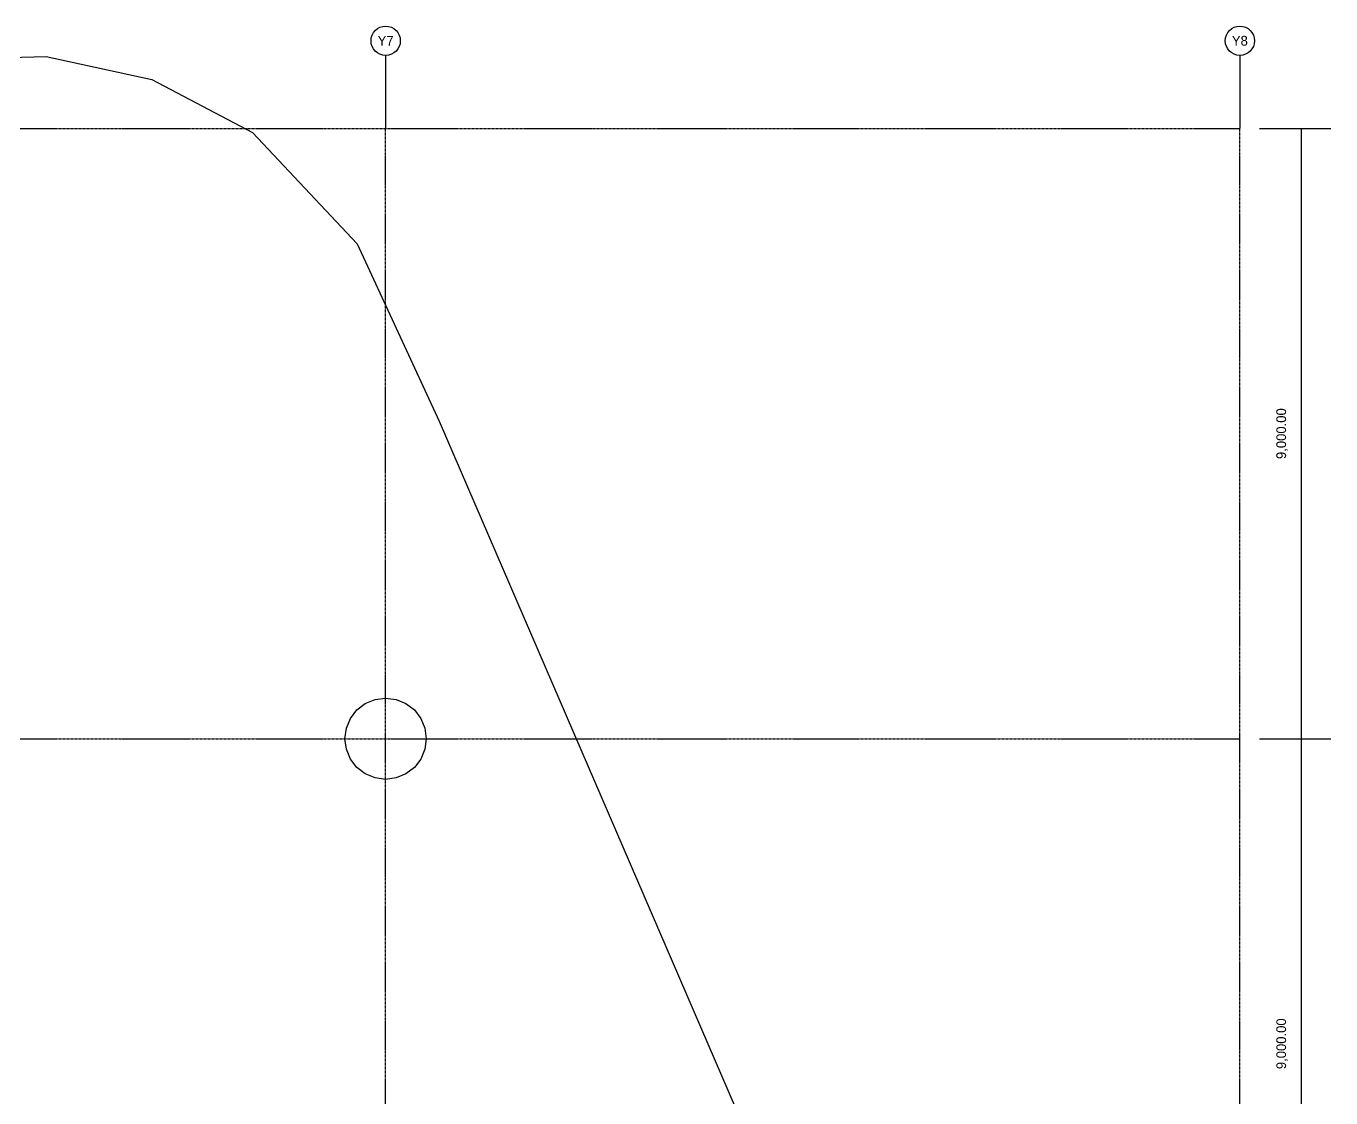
# Model space of a CAD drawing. Extents: x -1512 to 77743, y -3110 to 28512.
# Drawn here: x 58496 to 77743, y 12701 to 28512 of the extents above; entities that cross this region are included whole.
import ezdxf
from ezdxf.enums import TextEntityAlignment as Align

# ---------------------------------------------------------------- set-up
doc = ezdxf.new("R2010")
doc.units = 0
doc.header["$MEASUREMENT"] = 0
doc.linetypes.add('CENTER', pattern=[2, 1.25, -0.25, 0.25, -0.25])
doc.layers.get('0').update_dxf_attribs({"linetype": 'CONTINUOUS'})
for name, color, linetype in [('COLS', 5, 'CONTINUOUS'), ('DIMENSIONS', 4, 'CONTINUOUS'), ('GRID', 1, 'CONTINUOUS'), ('TEXT', 5, 'CONTINUOUS')]:
    doc.layers.add(name, color=color, linetype=linetype)
doc.dimstyles.get("Standard").update_dxf_attribs({"dimtxt": 0.18, "dimasz": 0.18, "dimexe": 0.18, "dimexo": 0.0625, "dimgap": 0.09, "dimtad": 0, "dimtih": 1, "dimtoh": 1, "dimdec": 4, "dimzin": 0, "dimdsep": 46, "dimtxsty": 'Standard', "dimcen": 0.09, "dimadec": 0, "dimazin": 0, "dimtfac": 1, "dimtdec": 4, "dimtofl": 0, "dimtmove": 0, "dimatfit": 3, "dimfxl": 1, "dimtolj": 1, "dimtzin": 0, "dimarcsym": 0})

# ---------------------------------------------------------------- blocks, each defined once
blk = doc.blocks.new('*D19')
at = {"color": 1, "linetype": 'ByBlock', "transparency": 16777216}
for points in [[(77400, 17911), (77426, 17885), (77196, 18115), (77222, 18089)], [(77400, 8911), (77426, 8885), (77196, 9115), (77222, 9089)]]:
    blk.add_solid(points, dxfattribs=at)
at = {"layer": 'DIMENSIONS', "color": 9, "linetype": 'ByBlock', "transparency": 16777216}
for p, q in [((76688, 18000), (77743, 18000)), ((76688, 9000), (77743, 9000))]:
    blk.add_line(p, q, dxfattribs=at)
at = {"layer": 'DIMENSIONS', "color": 0, "linetype": 'ByBlock', "transparency": 16777216}
blk.add_line((77311, 9000), (77311, 18000), dxfattribs=at)
at = {"layer": 'DIMENSIONS', "color": 0, "linetype": 'ByBlock', "transparency": 16777216, "insert": (77023, 13500), "char_height": 144, "attachment_point": 5, "rotation": 90}
blk.add_mtext('\\A1;9,000.00', dxfattribs=at)
blk = doc.blocks.new('*D20')
at = {"color": 1, "linetype": 'ByBlock', "transparency": 16777216}
for points in [[(77400, 26911), (77426, 26885), (77196, 27115), (77222, 27089)], [(77400, 17911), (77426, 17885), (77196, 18115), (77222, 18089)]]:
    blk.add_solid(points, dxfattribs=at)
at = {"layer": 'DIMENSIONS', "color": 9, "linetype": 'ByBlock', "transparency": 16777216}
for p, q in [((76688, 27000), (77743, 27000)), ((76688, 18000), (77743, 18000))]:
    blk.add_line(p, q, dxfattribs=at)
at = {"layer": 'DIMENSIONS', "color": 0, "linetype": 'ByBlock', "transparency": 16777216}
blk.add_line((77311, 18000), (77311, 27000), dxfattribs=at)
at = {"layer": 'DIMENSIONS', "color": 0, "linetype": 'ByBlock', "transparency": 16777216, "insert": (77023, 22500), "char_height": 144, "attachment_point": 5, "rotation": 90}
blk.add_mtext('\\A1;9,000.00', dxfattribs=at)

msp = doc.modelspace()

# ---------------------------------------------------------------- linework, layer by layer
at = {"layer": 'COLS', "color": 3, "linetype": 'Continuous'}
msp.add_lwpolyline([(57519.8216, 28027.30896), (58794.21952, 28061.08688), (60350.64276, 27724.40781), (61834.0126, 26940.00258), (63377.97348, 25300.07082), (64589.75489, 22682.5256), (71988.52783, 5531.31289), (72261.8876, 4761.88586), (72424.73656, 4010.48702), (72495.64373, 3075.48906), (72322.84537, 1621.92778), (72038.75011, 739.52477), (71618.78044, -103.22382), (71100.11037, -843.32457), (70535.69727, -1447.99919), (69616.84303, -2159.93215), (68650.26775, -2659.99224), (67666.19417, -2971.12912), (66729.21038, -3109.33268), (65864.63536, -3109.51149), (48383.3985, -2257.31862)], dxfattribs=at)
msp.add_lwpolyline([(63800, 17400), (63644.72, 17420.46), (63500, 17480.4), (63375.74, 17575.74), (63280.4, 17700), (63220.46, 17844.72), (63200, 18000), (63220.46, 18155.28), (63280.4, 18300), (63375.74, 18424.26), (63500, 18519.6), (63644.72, 18579.54), (63800, 18600), (63955.28, 18579.54), (64100, 18519.6), (64224.26, 18424.26), (64319.6, 18300), (64379.54, 18155.28), (64400, 18000), (64379.54, 17844.72), (64319.6, 17700), (64224.26, 17575.74), (64100, 17480.4), (63955.28, 17420.46)], close=True, dxfattribs=at)
at = {"layer": 'GRID', "color": 0, "linetype": 'Continuous'}
for p, q in [((63800, 28080), (63800, 27000)), ((76400, 28080), (76400, 27000))]:
    msp.add_line(p, q, dxfattribs=at)
at = {"layer": 'GRID', "color": 1, "linetype": 'CENTER', "ltscale": 0.5}
for p, q in [((0, 27000), (76400, 27000)), ((63800, 0), (63800, 27000)), ((76400, 0), (76400, 27000)), ((0, 18000), (76400, 18000))]:
    msp.add_line(p, q, dxfattribs=at)
at = {"layer": 'GRID', "color": 0, "linetype": 'Continuous'}
for centre in [(63800, 28296), (76400, 28296)]:
    msp.add_circle(centre, 216, dxfattribs=at)

# ---------------------------------------------------------------- texts
at = {"layer": 'TEXT', "color": 0}
for s, p in [('Y7', (63800, 28296)), ('Y8', (76400, 28296))]:
    msp.add_text(s, height=144, dxfattribs=at).set_placement(p, align=Align.MIDDLE)

# ---------------------------------------------------------------- dimensions: what is measured, and where the dimension line sits
at = {"layer": 'DIMENSIONS'}
for base, p1, p2, picture, middle in [((77311, 27000), (76400, 18000), (76400, 27000), '*D20', (76400, 22500)), ((77311, 18000), (76400, 9000), (76400, 18000), '*D19', (76400, 13500))]:
    dim = msp.add_linear_dim(base=base, p1=p1, p2=p2, dimstyle='Standard', dxfattribs=at)
    dim.commit()
    dim.dimension.update_dxf_attribs({"geometry": picture, "text_midpoint": middle})

doc.saveas('drawing.dxf')
